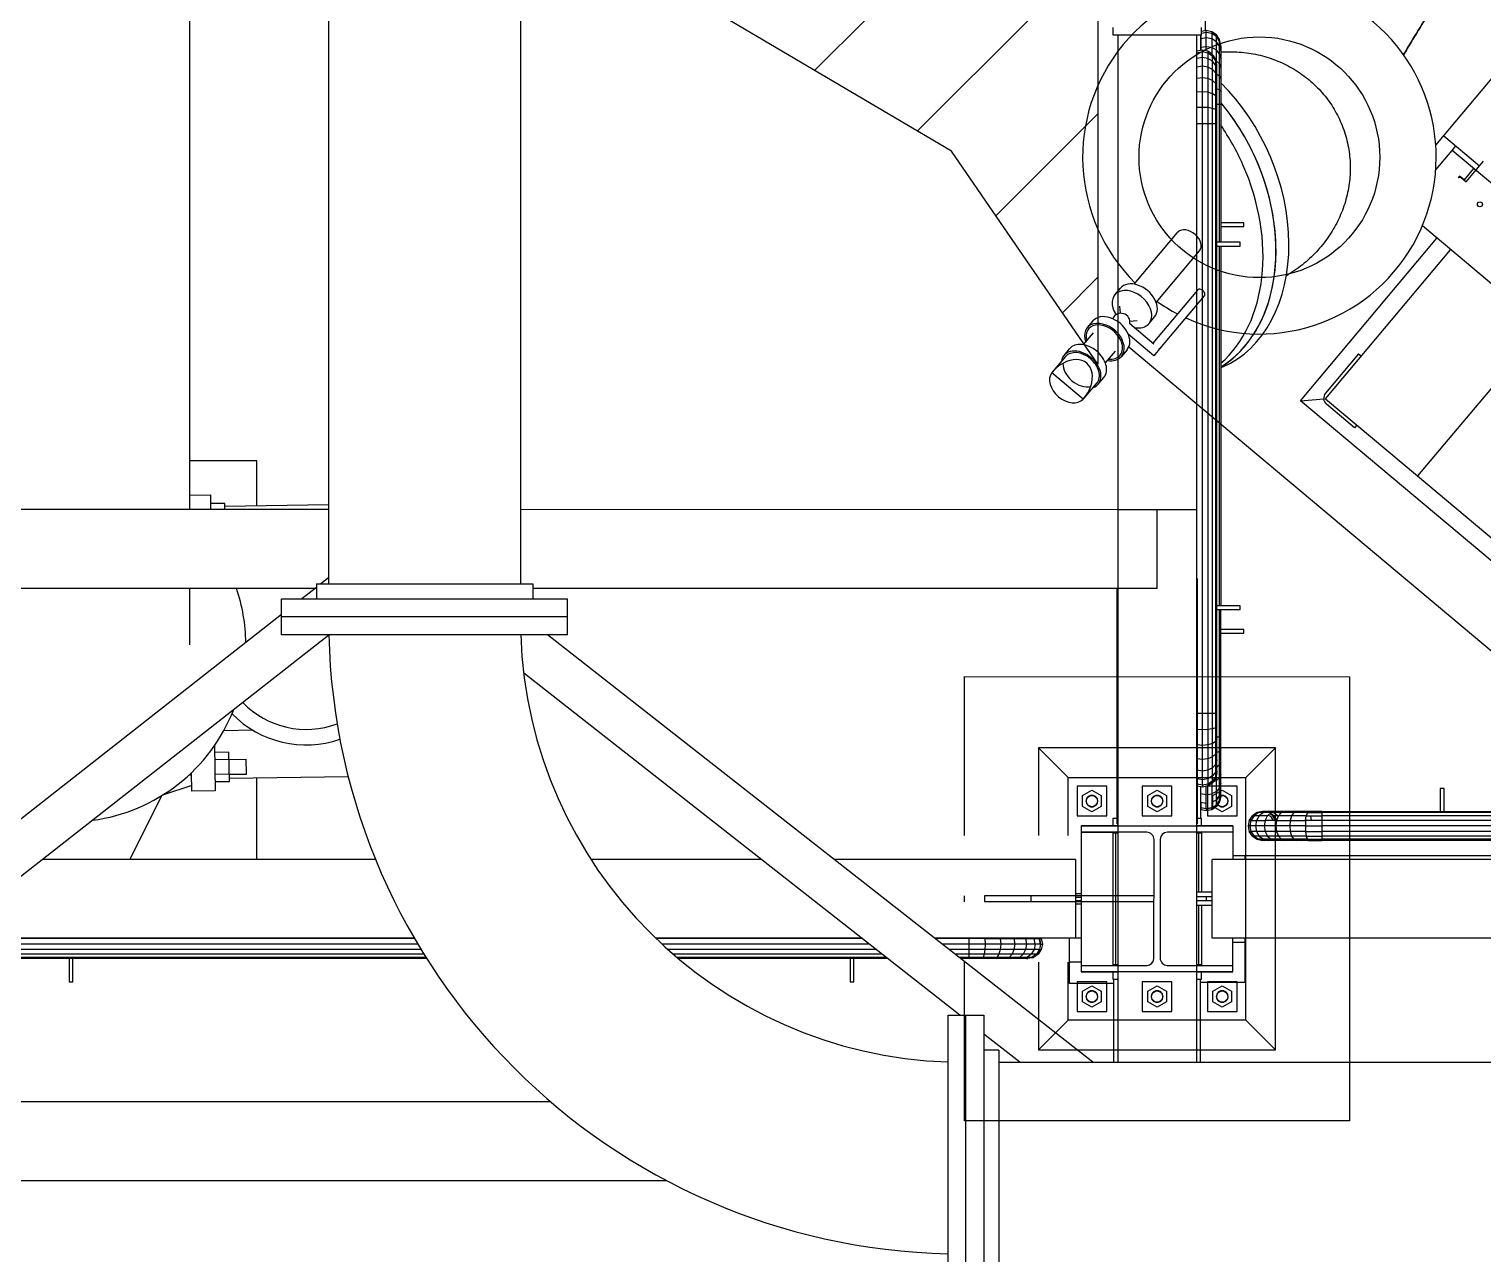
# Model space of a CAD drawing. Header units: metres. Extents: x 0 to 63075, y 0 to 44550.
# Drawn here: x 59316.9 to 59685.5, y 36766.6 to 37077.1 of the extents above; entities that cross this region are included whole.
import ezdxf

# ---------------------------------------------------------------- set-up
doc = ezdxf.new("R2010")
doc.units = ezdxf.units.M
doc.header["$LTSCALE"] = 75
for name, color, linetype in [('GSB', 7, 'Continuous'), ('ML6', 1, 'Continuous'), ('SL1', 8, 'Continuous')]:
    doc.layers.add(name, color=color, linetype=linetype)

# ---------------------------------------------------------------- blocks, each defined once
blk = doc.blocks.new('A$C6bae614f')
at = {"layer": 'SL1'}
h = blk.add_hatch(dxfattribs=at)
h.set_pattern_fill('_USER', color=256, scale=195, angle=44.9981, style=0, pattern_type=0)
h.set_pattern_definition([(44.99813, (326091.56, -18363.04), (-137.8813, 137.89033), [])])
h.paths.add_polyline_path([(410722.5, 21515.1), (410341.7, 21740.1), (410969.6, 21740), (410969.6, 21155.7)])
for p, q in [((409671.1, 23685.3), (409671, 20784.8)), ((409994.9, 23685.3), (409994.8, 20784.8)), ((411540.1, 21525.3), (412024.8, 22102.9)), ((409436.1, 21865.3), (409436.1, 20910.1)), ((411150.9, 21784.5), (411150.8, 21718.5)), ((410994.6, 21724), (410994.6, 21711.5)), ((411144.6, 21711.5), (411144.6, 21724)), ((410994.6, 21711.5), (411144.6, 21711.5)), ((411003.1, 21711.5), (411003.1, 19977.1)), ((411136.1, 21711.5), (411136.1, 19977.1)), ((411142.6, 21711.5), (411142.6, 21685.2)), ((411143.3, 21711.5), (411143.3, 21704.8)), ((411152.6, 21706.5), (411143.3, 21704.8)), ((411143.3, 21704.8), (411143.3, 21690.2)), ((411152.6, 21718.8), (411144.6, 21717.2)), ((411152.6, 21715.7), (411144.6, 21714.2)), ((411152.6, 21715.7), (411152.6, 21718.8)), ((411162, 21717), (411152.6, 21718.8)), ((411162, 21713.9), (411152.6, 21715.7)), ((411152.6, 21684.6), (411152.6, 21715.7)), ((411162, 21704.8), (411152.6, 21706.5)), ((411162, 21717), (411162, 21679.7)), ((411169.9, 21711.7), (411162, 21717)), ((411169.9, 21708.7), (411162, 21713.9)), ((411169.9, 21700.1), (411162, 21704.8)), ((411175.2, 21703.8), (411169.9, 21711.7)), ((411169.9, 21667.5), (411169.9, 21711.7)), ((411175.2, 21701), (411169.9, 21708.7)), ((411175.2, 21692.9), (411169.9, 21700.1)), ((411175.2, 21701), (411175.2, 21703.8)), ((411177, 21694.4), (411175.2, 21703.8)), ((411177, 21691.9), (411175.2, 21701)), ((411175.2, 21361.5), (411175.2, 21701)), ((411136.8, 21684.1), (411136.1, 21683.6)), ((411136.1, 21680.6), (411136.8, 21681)), ((411136.8, 21680.3), (411136.1, 21679.8)), ((411136.8, 21671.9), (411136.1, 21671.6)), ((411146.1, 21685.9), (411136.8, 21684.1)), ((411136.8, 20794), (411136.8, 21684.1)), ((411146.1, 21682.8), (411136.8, 21681)), ((411146.1, 21673.6), (411136.8, 21671.9)), ((411152.6, 21691.7), (411143.3, 21690.2)), ((411143.3, 21690.2), (411143.3, 21685.4)), ((411146.1, 20488.5), (411146.1, 21685.9)), ((411155.5, 21684.1), (411146.1, 21685.9)), ((411155.5, 21681), (411146.1, 21682.8)), ((411155.5, 21671.9), (411146.1, 21673.6)), ((411162, 21690.2), (411152.6, 21691.7)), ((411155.5, 21684.1), (411155.5, 20470.2)), ((411163.4, 21678.8), (411155.5, 21684.1)), ((411163.4, 21675.9), (411155.5, 21681)), ((411163.4, 21667.2), (411155.5, 21671.9)), ((411169.9, 21686.1), (411162, 21690.2)), ((411163.4, 21675.9), (411163.4, 21678.8)), ((411168.7, 21670.9), (411163.4, 21678.8)), ((411163.4, 20474.4), (411163.4, 21675.9)), ((411168.7, 21668.1), (411163.4, 21675.9)), ((411175.2, 21679.9), (411169.9, 21686.1)), ((411177, 21684.5), (411175.2, 21692.9)), ((411177, 21672.6), (411175.2, 21679.9)), ((411177, 21691.9), (411177, 21694.4)), ((411177, 21691.9), (411177, 21361.5)), ((411136.8, 21657.3), (411136.1, 21657)), ((411146.1, 21658.8), (411136.8, 21657.3)), ((411155.5, 21657.3), (411146.1, 21658.8)), ((411163.4, 21653.2), (411155.5, 21657.3)), ((411168.7, 21660.1), (411163.4, 21667.2)), ((411168.7, 21647), (411163.4, 21653.2)), ((411170.5, 21661.5), (411168.7, 21670.9)), ((411168.7, 21668.1), (411168.7, 21670.9)), ((411168.7, 20480.6), (411168.7, 21668.1)), ((411170.5, 21659), (411168.7, 21668.1)), ((411170.5, 21651.6), (411168.7, 21660.1)), ((411170.5, 21639.7), (411168.7, 21647)), ((411169.9, 21667.5), (411169.3, 21667.8)), ((411169.9, 21664.8), (411169.9, 21667.5)), ((411175.2, 21662.6), (411169.9, 21667.5)), ((411170.5, 21659), (411170.5, 21661.5)), ((411170.5, 20475.9), (411170.5, 21659)), ((411177, 21656.8), (411175.2, 21662.6)), ((411136.8, 21637.9), (411136.1, 21637.7)), ((411146.1, 21639.1), (411136.8, 21637.9)), ((411155.5, 21637.9), (411146.1, 21639.1)), ((411163.4, 21634.6), (411155.5, 21637.9)), ((411168.7, 21629.7), (411163.4, 21634.6)), ((411170.5, 21623.9), (411168.7, 21629.7)), ((411175.2, 21641.9), (411170.5, 21644.9)), ((411177, 21637.8), (411175.2, 21641.9)), ((411136.8, 21614.7), (411136.1, 21614.5)), ((411146.1, 21615.5), (411136.8, 21614.7)), ((411155.5, 21614.7), (411146.1, 21615.5)), ((411163.4, 21612.4), (411155.5, 21614.7)), ((411168.7, 21609), (411163.4, 21612.4)), ((411170.5, 21604.9), (411168.7, 21609)), ((411175.2, 21618.8), (411170.5, 21620.3)), ((411177, 21616.7), (411175.2, 21618.8)), ((411136.8, 21588.8), (411136.1, 21588.7)), ((411146.1, 21589.2), (411136.8, 21588.8)), ((411155.5, 21588.8), (411146.1, 21589.2)), ((411163.4, 21587.6), (411155.5, 21588.8)), ((411168.7, 21585.9), (411163.4, 21587.6)), ((411170.5, 21583.8), (411168.7, 21585.9)), ((411175.2, 21594.4), (411170.5, 21594.4)), ((411177, 21594.4), (411175.2, 21594.4)), ((411136.8, 21561.5), (411136.1, 21561.5)), ((411168.7, 21561.5), (411136.8, 21561.5)), ((411170.5, 21561.5), (411168.7, 21561.5)), ((411553.6, 21541.4), (411614.1, 21490.7)), ((411567.5, 21516.7), (411573.9, 21524.4)), ((411540.1, 21484.1), (411567.5, 21516.7)), ((411783.1, 21335.8), (411567.5, 21516.7)), ((411603.9, 21486.2), (411587.7, 21467)), ((411591.5, 21463.7), (411620.5, 21498.3)), ((411580.1, 21473.4), (411578.1, 21471)), ((411578.1, 21471), (411582.3, 21471.4)), ((411587.7, 21467), (411580.1, 21473.4)), ((411582.3, 21471.4), (411591.5, 21463.7)), ((411031.1, 21290.8), (411104.1, 21377.8)), ((411216.1, 21394.4), (411177, 21394.4)), ((411177, 21388.1), (411216.1, 21388.1)), ((411216.1, 21388.1), (411216.1, 21394.4)), ((411699.5, 21236.2), (411517.4, 21389.1)), ((411209.6, 21361.5), (411170.5, 21361.5)), ((411170.5, 21355.2), (411209.6, 21355.2)), ((411175.2, 20747.8), (411175.2, 21355.2)), ((411177, 21355.2), (411177, 20747.8)), ((411209.6, 21355.2), (411209.6, 21361.5)), ((411311.7, 21093.7), (411542.1, 21368.3)), ((411068.1, 21259.8), (411141.1, 21346.8)), ((411353.9, 21097.4), (411565.1, 21349)), ((410998.2, 21272.7), (411007.6, 21284)), ((411137.8, 21280.8), (411062.4, 21191)), ((411149.3, 21271.2), (411073.9, 21181.4)), ((411007.6, 21241.6), (411006.8, 21253.8)), ((411056, 21224.2), (411065.4, 21235.5)), ((410945.4, 21188.7), (410962.1, 21208.6)), ((410961.2, 21228.6), (410951.7, 21217.4)), ((411064.3, 21169.9), (411020.9, 21206.3)), ((411064.1, 21189.6), (411023.6, 21223.6)), ((411023.7, 21228.1), (411035.9, 21229.4)), ((411720.6, 21218.5), (411509.4, 20966.9)), ((410912.5, 21170.6), (410921.9, 21181.8)), ((411022, 21185.2), (412112.2, 20270.4)), ((411073.9, 21181.4), (411064.3, 21169.9)), ((411073.9, 21181.4), (411072.3, 21182.8)), ((410914.9, 21168.5), (410892.7, 21142)), ((410982.4, 21157.7), (410999.1, 21177.6)), ((411019, 21180.1), (411009.5, 21168.9)), ((411409.8, 21173.2), (411353.8, 21106.6)), ((411409.8, 21173.2), (411414.4, 21169.4)), ((410944.8, 21096.7), (410891.9, 21141.1)), ((410970.3, 21122.1), (410979.7, 21133.3)), ((411180.7, 21151), (411177, 21149.4)), ((410967.8, 21124.1), (410945.6, 21097.6)), ((411311.7, 21093.7), (411350.8, 21097.1)), ((412085.3, 20444.4), (411311.7, 21093.7)), ((411353.9, 21097.4), (411509.4, 20966.9)), ((411402.9, 21048.4), (411355.4, 21088.3)), ((411406.8, 21053), (411402.9, 21048.4)), ((409549.6, 20992.6), (409436.1, 20992.6)), ((409549.6, 20916.2), (409549.6, 20992.6)), ((411509.4, 20966.9), (411843, 20686.9)), ((409436.1, 20934.6), (409471.4, 20935.2)), ((409471.4, 20935.2), (409471.8, 20910.1)), ((409495.9, 20920.6), (409471.6, 20920.2)), ((409496, 20910.1), (409495.9, 20920.6)), ((409671, 20918.2), (409495.9, 20915.4)), ((409671, 20910.1), (406352.5, 20910.2)), ((411069.6, 20910), (409994.8, 20910.1)), ((411003.1, 20910.5), (411136.1, 20910.5)), ((411069.6, 20777), (411069.6, 20910)), ((409671, 20795), (409657.9, 20784.8)), ((411136.1, 20794), (411137.1, 20794)), ((411137.1, 20789.9), (411136.1, 20789.9)), ((411137.1, 20794), (411137.1, 20379.5)), ((409650.4, 20777.1), (406352.5, 20777.2)), ((409436.1, 20777.1), (409436.1, 20681.7)), ((409650.4, 20778.9), (409625.6, 20759.4)), ((409650.4, 20784.8), (410015.5, 20784.8)), ((409650.4, 20784.8), (409650.4, 20759.4)), ((410015.5, 20784.8), (410015.5, 20759.4)), ((411069.6, 20777), (410015.5, 20777.1)), ((411002.1, 20379.5), (411002.1, 20777)), ((409591.6, 20699), (409591.6, 20759.4)), ((409591.6, 20759.4), (410074.2, 20759.4)), ((410074.2, 20699), (410074.2, 20759.4)), ((411209.6, 20747.8), (411170.5, 20747.8)), ((411170.5, 20741.4), (411209.6, 20741.4)), ((411175.2, 20427.5), (411175.2, 20741.4)), ((411177, 20435.9), (411177, 20741.4)), ((411209.6, 20741.4), (411209.6, 20747.8)), ((409591.6, 20732.8), (408496.1, 19873.6)), ((410074.2, 20729.2), (409591.6, 20729.2)), ((409671.3, 20698.4), (408543.1, 19813.6)), ((410074.2, 20699), (409591.6, 20699)), ((410961.1, 19977.1), (410040.7, 20699)), ((411216.1, 20707.8), (411177, 20707.8)), ((411177, 20701.4), (411216.1, 20701.4)), ((411216.1, 20701.4), (411216.1, 20707.8)), ((410736.4, 20056.5), (410000.3, 20633.8)), ((410744.6, 20360.1), (410744.6, 20628.1)), ((410744.6, 20628.1), (411394.6, 20628)), ((411394.6, 20628), (411394.6, 19878)), ((411163.4, 20566), (411137.1, 20566)), ((411168.7, 20566), (411163.4, 20566)), ((411170.5, 20566), (411168.7, 20566)), ((411170.5, 20543.8), (411168.7, 20541.7)), ((409543.1, 20537.6), (409494, 20536.8)), ((411146.1, 20538.4), (411137.1, 20538.8)), ((411155.5, 20538.8), (411146.1, 20538.4)), ((411163.4, 20539.9), (411155.5, 20538.8)), ((411168.7, 20541.7), (411163.4, 20539.9)), ((411168.7, 20518.6), (411163.4, 20515.2)), ((411170.5, 20522.7), (411168.7, 20518.6)), ((411175.2, 20526), (411170.5, 20526)), ((411177, 20526), (411175.2, 20526)), ((409478.2, 20511.3), (409479.4, 20435.3)), ((409502.6, 20500.7), (409478.3, 20500.3)), ((409503.4, 20450.7), (409502.6, 20500.7)), ((411269.6, 20508), (410869.6, 20508)), ((410869.6, 20508), (410869.6, 20360)), ((410869.6, 20508), (410919.6, 20458)), ((411146.1, 20512.1), (411137.1, 20512.8)), ((411155.5, 20512.9), (411146.1, 20512.1)), ((411163.4, 20515.2), (411155.5, 20512.9)), ((411168.7, 20497.9), (411163.4, 20492.9)), ((411170.5, 20503.7), (411168.7, 20497.9)), ((411175.2, 20501.7), (411170.5, 20500.2)), ((411177, 20503.8), (411175.2, 20501.7)), ((411219.6, 20458), (411269.6, 20508)), ((411269.6, 19998), (411269.6, 20508)), ((409502.8, 20488.2), (409478.5, 20487.8)), ((409502.8, 20488.2), (409531.9, 20488.6)), ((409532.3, 20463.6), (409531.9, 20488.6)), ((411146.1, 20488.5), (411137.1, 20489.6)), ((411146.1, 20468.8), (411137.1, 20470.2)), ((411155.5, 20489.6), (411146.1, 20488.5)), ((411146.1, 20468.8), (411146.1, 20488.5)), ((411155.5, 20470.2), (411146.1, 20468.8)), ((411163.4, 20492.9), (411155.5, 20489.6)), ((411163.4, 20474.4), (411155.5, 20470.2)), ((411155.5, 20470.2), (411155.5, 20455.6)), ((411168.7, 20480.6), (411163.4, 20474.4)), ((411163.4, 20460.4), (411163.4, 20474.4)), ((411170.5, 20487.9), (411168.7, 20480.6)), ((411168.7, 20467.5), (411168.7, 20480.6)), ((411170.5, 20475.9), (411168.7, 20467.5)), ((411175.2, 20478.6), (411170.5, 20475.6)), ((411170.5, 20468.5), (411170.5, 20475.9)), ((411177, 20482.7), (411175.2, 20478.6)), ((409435.4, 20462.1), (409439.6, 20462.1)), ((409440.1, 20434.6), (409439.6, 20466.1)), ((409503.2, 20463.2), (409478.9, 20462.8)), ((409503.4, 20450.7), (409479.1, 20450.3)), ((409503.2, 20463.2), (409532.3, 20463.6)), ((409704.3, 20459.1), (409503.3, 20455.9)), ((409549.6, 20319.6), (409549.6, 20456.7)), ((410919.6, 20458), (411219.6, 20458)), ((410919.6, 20360), (410919.6, 20458)), ((411146.1, 20454), (411137.1, 20455.6)), ((411146.1, 20444.8), (411137.1, 20446.5)), ((411146.1, 20454), (411146.1, 20468.8)), ((411155.5, 20455.6), (411146.1, 20454)), ((411146.1, 20444.8), (411146.1, 20454)), ((411155.5, 20446.6), (411146.1, 20444.8)), ((411146.1, 20444.8), (411146.1, 20441.6)), ((411163.4, 20460.4), (411155.5, 20455.6)), ((411155.5, 20455.6), (411155.5, 20446.6)), ((411163.4, 20451.7), (411155.5, 20446.6)), ((411163.4, 20448.8), (411155.5, 20443.5)), ((411155.5, 20446.6), (411155.5, 20443.5)), ((411162, 20447.8), (411162, 20415.6)), ((411168.7, 20467.5), (411163.4, 20460.4)), ((411163.4, 20451.7), (411163.4, 20460.4)), ((411168.7, 20459.4), (411163.4, 20451.7)), ((411168.7, 20456.7), (411163.4, 20448.8)), ((411163.4, 20451.7), (411163.4, 20448.8)), ((411169.9, 20452.9), (411164.7, 20450.8)), ((411170.5, 20468.5), (411168.7, 20459.4)), ((411168.7, 20459.4), (411168.7, 20467.5)), ((411170.5, 20466), (411168.7, 20456.7)), ((411168.7, 20459.4), (411168.7, 20456.7)), ((411169.9, 20420.4), (411169.9, 20462.8)), ((411175.2, 20457.9), (411169.9, 20452.9)), ((411170.5, 20466), (411170.5, 20468.5)), ((411177, 20463.7), (411175.2, 20457.9)), ((411177, 20447.9), (411175.2, 20440.6)), ((411219.6, 20048), (411219.6, 20458)), ((409388.7, 20426.8), (409335.7, 20319.6)), ((409439.9, 20444.1), (409392, 20428.8)), ((409479.4, 20435.3), (409440.1, 20434.6)), ((410934.6, 20443), (410934.6, 20393)), ((410984.6, 20443), (410934.6, 20443)), ((410943.8, 20427.2), (410959.6, 20436.3)), ((410943.8, 20408.9), (410943.8, 20427.2)), ((410950.7, 20422.3), (410949.7, 20418)), ((410953.4, 20425.8), (410950.7, 20422.3)), ((410957.4, 20427.7), (410953.4, 20425.8)), ((410961.8, 20427.7), (410957.4, 20427.7)), ((410959.6, 20436.3), (410975.4, 20427.2)), ((410965.8, 20425.8), (410961.8, 20427.7)), ((410968.5, 20422.3), (410965.8, 20425.8)), ((410969.5, 20418), (410968.5, 20422.3)), ((410975.4, 20427.2), (410975.4, 20408.9)), ((410984.6, 20393), (410984.6, 20443)), ((411044.6, 20443), (411044.6, 20393)), ((411094.6, 20443), (411044.6, 20443)), ((411053.8, 20427.2), (411069.6, 20436.3)), ((411053.8, 20408.9), (411053.8, 20427.2)), ((411060.7, 20422.3), (411059.7, 20418)), ((411063.4, 20425.8), (411060.7, 20422.3)), ((411067.4, 20427.7), (411063.4, 20425.8)), ((411071.8, 20427.7), (411067.4, 20427.7)), ((411069.6, 20436.3), (411085.4, 20427.2)), ((411075.8, 20425.8), (411071.8, 20427.7)), ((411078.5, 20422.3), (411075.8, 20425.8)), ((411079.5, 20418), (411078.5, 20422.3)), ((411085.4, 20427.2), (411085.4, 20408.9)), ((411094.6, 20393), (411094.6, 20443)), ((411146.1, 20441.6), (411137.1, 20443.4)), ((411142.6, 20442.3), (411142.6, 20388.5)), ((411143.3, 20430.2), (411142.6, 20430.6)), ((411143.3, 20415.6), (411143.3, 20442.2)), ((411152.6, 20428.8), (411143.3, 20430.2)), ((411155.5, 20443.5), (411146.1, 20441.6)), ((411152.6, 20428.8), (411152.6, 20442.9)), ((411152.6, 20428.8), (411162, 20430.2)), ((411152.6, 20414), (411152.6, 20428.8)), ((411154.6, 20443), (411154.6, 20393)), ((411204.6, 20443), (411154.6, 20443)), ((411169.9, 20434.4), (411162, 20430.2)), ((411169.9, 20420.4), (411162, 20415.6)), ((411163.8, 20427.2), (411179.6, 20436.3)), ((411163.8, 20408.9), (411163.8, 20427.2)), ((411170.7, 20422.3), (411169.7, 20418)), ((411175.2, 20440.6), (411169.9, 20434.4)), ((411175.2, 20427.5), (411169.9, 20420.4)), ((411169.9, 20411.7), (411169.9, 20420.4)), ((411173.4, 20425.8), (411170.7, 20422.3)), ((411177.4, 20427.7), (411173.4, 20425.8)), ((411177, 20435.9), (411175.2, 20427.5)), ((411177, 20428.5), (411175.2, 20419.4)), ((411175.2, 20419.4), (411175.2, 20427.5)), ((411177, 20426), (411175.2, 20416.7)), ((411177, 20428.5), (411177, 20435.9)), ((411177, 20426), (411177, 20428.5)), ((411181.8, 20427.7), (411177.4, 20427.7)), ((411179.6, 20436.3), (411195.4, 20427.2)), ((411185.8, 20425.8), (411181.8, 20427.7)), ((411188.5, 20422.3), (411185.8, 20425.8)), ((411189.5, 20418), (411188.5, 20422.3)), ((411195.4, 20427.2), (411195.4, 20408.9)), ((411204.6, 20393), (411204.6, 20443)), ((411547.6, 20439.5), (411547.6, 20400.4)), ((411554, 20439.5), (411547.6, 20439.5)), ((411554, 20400.4), (411554, 20439.5)), ((410959.6, 20399.8), (410943.8, 20408.9)), ((410949.7, 20418), (410950.7, 20413.7)), ((410950.7, 20413.7), (410953.4, 20410.3)), ((410953.4, 20410.3), (410957.4, 20408.4)), ((410957.4, 20408.4), (410961.8, 20408.4)), ((410975.4, 20408.9), (410959.6, 20399.8)), ((410961.8, 20408.4), (410965.8, 20410.3)), ((410965.8, 20410.3), (410968.5, 20413.7)), ((410968.5, 20413.7), (410969.5, 20418)), ((411069.6, 20399.8), (411053.8, 20408.9)), ((411059.7, 20418), (411060.7, 20413.7)), ((411060.7, 20413.7), (411063.4, 20410.3)), ((411063.4, 20410.3), (411067.4, 20408.4)), ((411067.4, 20408.4), (411071.8, 20408.4)), ((411085.4, 20408.9), (411069.6, 20399.8)), ((411071.8, 20408.4), (411075.8, 20410.3)), ((411075.8, 20410.3), (411078.5, 20413.7)), ((411078.5, 20413.7), (411079.5, 20418)), ((411142.6, 20416), (411143.3, 20415.6)), ((411142.6, 20407.8), (411143.3, 20407.3)), ((411143.3, 20403.5), (411142.6, 20403.9)), ((411152.6, 20414), (411143.3, 20415.6)), ((411143.3, 20415.6), (411143.3, 20406.6)), ((411143.3, 20406.6), (411143.3, 20403.5)), ((411152.6, 20404.8), (411143.3, 20406.6)), ((411152.6, 20401.6), (411143.3, 20403.5)), ((411152.6, 20404.8), (411152.6, 20414)), ((411162, 20406.6), (411152.6, 20404.8)), ((411152.6, 20404.9), (411160.7, 20406.5)), ((411152.6, 20404.8), (411152.6, 20401.6)), ((411162, 20403.5), (411152.6, 20401.6)), ((411160.7, 20406.5), (411162, 20407.3)), ((411162, 20415.6), (411162, 20406.6)), ((411162, 20406.6), (411169.9, 20411.7)), ((411169.9, 20408.8), (411162, 20403.5)), ((411162, 20403.5), (411162, 20406.6)), ((411179.6, 20399.8), (411163.8, 20408.9)), ((411169.7, 20418), (411170.7, 20413.7)), ((411175.2, 20419.4), (411169.9, 20411.7)), ((411175.2, 20416.7), (411169.9, 20408.8)), ((411169.9, 20411.7), (411169.9, 20408.8)), ((411170.7, 20413.7), (411173.4, 20410.3)), ((411173.4, 20410.3), (411177.4, 20408.4)), ((411175.2, 20419.4), (411175.2, 20416.7)), ((411177.4, 20408.4), (411181.8, 20408.4)), ((411195.4, 20408.9), (411179.6, 20399.8)), ((411181.8, 20408.4), (411185.8, 20410.3)), ((411185.8, 20410.3), (411188.5, 20413.7)), ((411188.5, 20413.7), (411189.5, 20418)), ((411238.3, 20398.6), (411230.4, 20393.3)), ((411241, 20398.6), (411233.3, 20393.3)), ((411247.6, 20400.4), (411238.3, 20398.6)), ((411241, 20398.6), (411238.3, 20398.6)), ((411250.1, 20400.4), (411241, 20398.6)), ((411323.3, 20398.6), (411241, 20398.6)), ((411249.1, 20398.6), (411242, 20393.3)), ((411250.1, 20400.4), (411247.6, 20400.4)), ((411249.1, 20398.6), (411257.5, 20400.4)), ((411269.4, 20400.4), (411250.1, 20400.4)), ((411252.8, 20399.4), (411256.9, 20398.6)), ((411259.2, 20398.6), (411254, 20399.6)), ((411255.9, 20393.3), (411262.1, 20398.6)), ((411263.9, 20399), (411257.5, 20400.4)), ((411264.9, 20393.3), (411259.8, 20396.6)), ((411266.9, 20393.3), (411260.8, 20397.5)), ((411269.4, 20400.4), (411262.1, 20398.6)), ((411273.1, 20393.3), (411265.9, 20398.6)), ((411285.3, 20400.4), (411269.4, 20400.4)), ((411279.4, 20398.6), (411274.5, 20393.3)), ((411278.2, 20397.3), (411276.7, 20398.6)), ((411285.3, 20400.4), (411279.4, 20398.6)), ((411304.2, 20400.4), (411285.3, 20400.4)), ((411300.2, 20398.6), (411296.7, 20393.3)), ((411304.2, 20400.4), (411300.2, 20398.6)), ((411325.4, 20400.4), (411304.2, 20400.4)), ((411323.3, 20398.6), (411321.5, 20393.3)), ((411325.4, 20400.4), (411323.3, 20398.6)), ((411323.3, 20398.6), (411347.6, 20398.6)), ((411347.6, 20400.4), (411325.4, 20400.4)), ((411347.6, 20400.4), (417991.6, 20400.2)), ((411347.6, 20400.4), (411347.6, 20398.6)), ((417991.6, 20398.4), (411347.6, 20398.6)), ((411347.6, 20398.6), (411347.6, 20393.3)), ((410934.6, 20393), (410984.6, 20393)), ((410941.6, 20376), (411197.6, 20376)), ((411003.1, 20376), (410941.6, 20376)), ((410941.6, 20376), (410941.6, 20130)), ((410994.6, 20388.5), (410994.6, 20376)), ((411002.1, 20388.5), (410994.6, 20388.5)), ((411002.1, 20379.5), (411003.1, 20379.5)), ((411044.6, 20393), (411094.6, 20393)), ((411137.1, 20379.5), (411136.1, 20379.5)), ((411197.6, 20376), (411136.1, 20376)), ((411144.6, 20388.5), (411137.1, 20388.5)), ((411144.6, 20376), (411144.6, 20388.5)), ((411154.6, 20393), (411204.6, 20393)), ((411197.6, 20376), (411197.6, 20319.5)), ((411225.1, 20385.4), (411223.2, 20376)), ((411226.3, 20376), (411223.2, 20376)), ((411223.2, 20376), (411225.1, 20366.7)), ((411225.1, 20385.4), (411230.4, 20393.3)), ((411228.1, 20385.4), (411225.1, 20385.4)), ((411228.1, 20385.4), (411226.3, 20376)), ((411235.5, 20376), (411226.3, 20376)), ((411226.3, 20376), (411228.1, 20366.7)), ((411233.3, 20393.3), (411228.1, 20385.4)), ((411228.1, 20385.4), (411251.8, 20385.4)), ((411230.4, 20393.3), (411233.3, 20393.3)), ((411242, 20393.3), (411233.3, 20393.3)), ((411237.2, 20385.4), (411235.5, 20376)), ((411235.5, 20376), (411237.2, 20366.7)), ((411270, 20376), (411235.5, 20376)), ((411242, 20393.3), (411237.2, 20385.4)), ((411255.9, 20393.3), (411242, 20393.3)), ((411251.8, 20385.4), (411250.3, 20376)), ((411250.3, 20376), (411251.8, 20366.7)), ((411251.8, 20385.4), (411255.9, 20393.3)), ((411271.2, 20385.4), (411251.8, 20385.4)), ((411262.6, 20391), (411257.3, 20394.5)), ((411266.3, 20385.4), (411262.6, 20391)), ((411266.9, 20393.3), (411264.9, 20393.3)), ((411270.1, 20385.4), (411264.9, 20393.3)), ((411271.5, 20386.2), (411266.9, 20393.3)), ((411273.1, 20393.3), (411266.9, 20393.3)), ((411271.2, 20385.4), (411270, 20376)), ((411270, 20376), (411271.2, 20366.7)), ((411319.9, 20376), (411270, 20376)), ((411274.5, 20393.3), (411271.2, 20385.4)), ((411271.2, 20385.4), (411320.3, 20385.4)), ((411273.9, 20391.9), (411273.1, 20393.3)), ((411274.5, 20393.3), (411273.1, 20393.3)), ((411321.5, 20393.3), (411274.5, 20393.3)), ((411294.4, 20385.4), (411293.6, 20376)), ((411293.6, 20376), (411294.4, 20366.7)), ((411296.7, 20393.3), (411294.4, 20385.4)), ((411320.3, 20385.4), (411319.9, 20376)), ((411319.9, 20376), (411320.3, 20366.7)), ((411319.9, 20376), (411347.6, 20376)), ((411320.3, 20385.4), (411321.5, 20393.3)), ((411347.6, 20385.4), (411320.3, 20385.4)), ((411321.5, 20393.3), (411347.6, 20393.3)), ((411330.4, 20385.4), (411329.2, 20393.3)), ((411347.6, 20393.3), (411347.6, 20385.4)), ((417991.6, 20393.1), (411347.6, 20393.3)), ((411347.6, 20385.4), (411347.6, 20376)), ((416193, 20385.2), (411347.6, 20385.4)), ((416193, 20375.9), (411347.6, 20376)), ((411347.6, 20376), (411347.6, 20358.8)), ((411052.4, 20365.3), (410941.6, 20365.3)), ((410941.6, 20365.3), (411003.1, 20365.3)), ((411003.1, 20365.3), (410941.6, 20365.3)), ((410994.6, 20364.5), (410994.6, 20141.5)), ((410994.6, 20364.5), (411003.1, 20364.5)), ((410999.6, 20364.5), (410999.6, 20141.5)), ((411064.3, 20152.7), (411064.4, 20353.3)), ((411074.9, 20353.3), (411074.8, 20152.7)), ((411197.6, 20365.3), (411086.9, 20365.3)), ((411197.6, 20365.3), (411136.1, 20365.3)), ((411136.1, 20364.5), (411144.6, 20364.5)), ((411139.6, 20364.5), (411139.6, 20264.2)), ((411144.6, 20364.5), (411144.6, 20264.2)), ((411230.4, 20358.8), (411225.1, 20366.7)), ((411225.1, 20366.7), (411228.1, 20366.7)), ((411228.1, 20366.7), (411233.3, 20358.8)), ((411251.8, 20366.7), (411228.1, 20366.7)), ((411233.3, 20358.8), (411230.4, 20358.8)), ((411230.4, 20358.8), (411238.3, 20353.5)), ((411274.5, 20358.8), (411233.3, 20358.8)), ((411233.3, 20358.8), (411241, 20353.5)), ((411237.2, 20366.7), (411242, 20358.8)), ((411241, 20353.5), (411238.3, 20353.5)), ((411238.3, 20353.5), (411247.6, 20351.6)), ((411249.1, 20353.5), (411241, 20353.5)), ((411241, 20353.5), (411250.1, 20351.6)), ((411242, 20358.8), (411249.1, 20353.5)), ((411250.1, 20351.6), (411247.6, 20351.6)), ((411249.1, 20353.5), (411257.5, 20351.6)), ((411262.1, 20353.5), (411249.1, 20353.5)), ((411269.4, 20351.6), (411250.1, 20351.6)), ((411251.8, 20366.7), (411255.9, 20358.8)), ((411320.3, 20366.7), (411251.8, 20366.7)), ((411255.9, 20358.8), (411262.1, 20353.5)), ((411279.4, 20353.5), (411262.1, 20353.5)), ((411262.1, 20353.5), (411269.4, 20351.6)), ((411325.4, 20351.6), (411269.4, 20351.6)), ((411271.2, 20366.7), (411274.5, 20358.8)), ((411274.5, 20358.8), (411279.4, 20353.5)), ((411296.7, 20358.8), (411274.5, 20358.8)), ((411279.4, 20353.5), (411285.3, 20351.6)), ((411323.3, 20353.5), (411279.4, 20353.5)), ((411294.4, 20366.7), (411296.7, 20358.8)), ((411321.5, 20358.8), (411296.7, 20358.8)), ((411296.7, 20358.8), (411300.2, 20353.5)), ((411300.2, 20353.5), (411304.2, 20351.6)), ((411320.3, 20366.7), (411321.5, 20358.8)), ((411320.3, 20366.7), (411347.6, 20366.7)), ((411321.5, 20358.8), (411347.6, 20358.8)), ((411321.5, 20358.8), (411323.3, 20353.5)), ((411323.3, 20353.5), (411325.4, 20351.6)), ((411323.3, 20353.5), (411347.6, 20353.5)), ((411325.4, 20351.6), (411347.6, 20351.6)), ((416193, 20366.5), (411347.6, 20366.7)), ((411347.6, 20358.8), (411347.6, 20353.5)), ((416193, 20358.6), (411347.6, 20358.8)), ((411347.6, 20353.5), (411347.6, 20351.6)), ((415989.3, 20353.3), (411347.6, 20353.5)), ((415972.8, 20351.5), (411347.6, 20351.6)), ((411197.6, 20326), (415859.1, 20325.9)), ((411217.6, 20326), (411217.6, 20319.5)), ((409750.3, 20319.6), (409188.2, 20319.6)), ((410401, 20319.6), (410113.9, 20319.6)), ((410931.6, 20319.5), (410524.4, 20319.6)), ((410931.6, 20319.5), (410931.6, 20186.5)), ((418131.6, 20319.3), (411162.5, 20319.5)), ((411162.5, 20186.5), (411162.5, 20319.5)), ((410744.6, 20248.1), (410744.6, 20258.1)), ((411064.4, 20257.8), (410778.5, 20257.8)), ((410778.5, 20257.8), (410778.5, 20248.3)), ((410778.5, 20248.3), (411064.4, 20248.3)), ((410856.4, 20257.8), (410856.4, 20248.3)), ((410869.6, 20258), (410869.6, 20257.8)), ((410869.6, 20248.3), (410869.6, 20248)), ((410919.6, 20257.8), (410919.6, 20258)), ((410919.6, 20248), (410919.6, 20248.3)), ((410931.6, 20262.2), (410941.6, 20262.2)), ((410931.6, 20255.9), (410941.6, 20255.9)), ((410931.6, 20250.1), (410941.6, 20250.1)), ((411162.5, 20264.2), (411136.1, 20264.2)), ((411162.5, 20256.2), (411136.1, 20256.2)), ((411136.1, 20249.9), (411162.5, 20249.9)), ((411152.5, 20256.2), (411152.5, 20249.9)), ((410941.6, 20243.8), (410931.6, 20243.8)), ((411162.5, 20241.9), (411136.1, 20241.9)), ((411139.6, 20241.9), (411139.6, 20141.5)), ((411144.6, 20241.9), (411144.6, 20141.5)), ((409821.6, 20176.6), (409005.9, 20176.6)), ((409816.1, 20185.9), (409017.8, 20185.9)), ((409815.7, 20186.6), (409018.7, 20186.6)), ((410570.5, 20186.6), (410223.1, 20186.6)), ((410571.4, 20185.9), (410223.8, 20185.9)), ((410583.3, 20176.6), (410233.7, 20176.6)), ((410941.6, 20186.5), (410694, 20186.6)), ((410751.6, 20185.9), (410694.9, 20185.9)), ((410751.6, 20176.5), (410706.8, 20176.6)), ((410751.6, 20186.5), (410751.6, 20185.9)), ((410778.9, 20185.9), (410751.6, 20185.9)), ((410751.6, 20185.9), (410751.6, 20176.5)), ((410751.6, 20176.5), (410751.6, 20167.2)), ((410779.3, 20176.5), (410751.6, 20176.5)), ((410778.8, 20186.5), (410778.9, 20185.9)), ((410778.9, 20185.9), (410804.8, 20185.9)), ((410778.9, 20185.9), (410779.3, 20176.5)), ((410779.3, 20176.5), (410778.9, 20167.2)), ((410805.6, 20176.5), (410779.3, 20176.5)), ((410804.6, 20186.5), (410804.8, 20185.9)), ((410804.8, 20185.9), (410862, 20185.9)), ((410804.8, 20185.9), (410805.6, 20176.5)), ((410805.6, 20176.5), (410804.8, 20167.2)), ((410872.9, 20176.5), (410805.6, 20176.5)), ((410827.7, 20186.5), (410828, 20185.9)), ((410828, 20185.9), (410829.2, 20176.5)), ((410829.2, 20176.5), (410828, 20167.2)), ((410847.4, 20185.9), (410847.1, 20186.5)), ((410847.4, 20185.9), (410848.9, 20176.5)), ((410848.9, 20176.5), (410847.4, 20167.2)), ((410861.6, 20186.5), (410862, 20185.9)), ((410862, 20185.9), (410871.1, 20185.9)), ((410863.7, 20176.5), (410862, 20185.9)), ((410863.7, 20176.5), (410862, 20167.2)), ((410871.1, 20184.6), (410870.3, 20185.9)), ((410870.6, 20186.5), (410871.1, 20185.9)), ((410871.1, 20185.9), (410872.9, 20176.5)), ((410871.1, 20185.9), (410874.1, 20185.9)), ((410872.8, 20176.5), (410871.1, 20184.6)), ((410872.9, 20176.5), (410871.1, 20167.2)), ((410872.9, 20176.5), (410876, 20176.5)), ((410873.7, 20186.5), (410874.1, 20185.9)), ((410874.1, 20185.9), (410876, 20176.5)), ((410876, 20176.5), (410874.1, 20167.2)), ((410921.6, 20110), (410921.6, 20186.5)), ((418131.6, 20186.3), (411162.5, 20186.5)), ((411197.6, 20130), (411197.6, 20186.5)), ((411197.6, 20180), (411217.6, 20180)), ((411217.6, 20186.5), (411217.6, 20111.5)), ((409836.5, 20152.2), (408974.8, 20152.2)), ((409835.4, 20154), (408977.2, 20154.1)), ((409832.1, 20159.3), (408983.9, 20159.4)), ((409827.2, 20167.2), (408994, 20167.3)), ((409233, 20152.2), (409233, 20113.1)), ((409239.3, 20113.1), (409239.3, 20152.2)), ((410595.2, 20167.2), (410244, 20167.2)), ((410605.3, 20159.3), (410253, 20159.3)), ((410612, 20154), (410259.1, 20154)), ((410614.4, 20152.2), (410261.3, 20152.2)), ((410551.6, 20152.2), (410551.6, 20113.1)), ((410557.9, 20113.1), (410557.9, 20152.2)), ((410751.6, 20167.2), (410718.7, 20167.2)), ((410751.6, 20159.3), (410728.8, 20159.3)), ((410751.6, 20154), (410735.5, 20154)), ((410751.6, 20152.1), (410737.9, 20152.1)), ((410778.9, 20167.2), (410751.6, 20167.2)), ((410751.6, 20167.2), (410751.6, 20159.3)), ((410751.6, 20159.3), (410751.6, 20154)), ((410777.7, 20159.3), (410751.6, 20159.3)), ((410775.9, 20154), (410751.6, 20154)), ((410751.6, 20154), (410751.6, 20152.1)), ((410773.9, 20152.1), (410751.6, 20152.1)), ((410775.9, 20154), (410773.9, 20152.1)), ((410795, 20152.1), (410773.9, 20152.1)), ((410777.7, 20159.3), (410775.9, 20154)), ((410799, 20154), (410775.9, 20154)), ((410778.9, 20167.2), (410777.7, 20159.3)), ((410802.5, 20159.3), (410777.7, 20159.3)), ((410804.8, 20167.2), (410778.9, 20167.2)), ((410799, 20154), (410795, 20152.1)), ((410814, 20152.1), (410795, 20152.1)), ((410802.5, 20159.3), (410799, 20154)), ((410819.8, 20154), (410799, 20154)), ((410804.8, 20167.2), (410802.5, 20159.3)), ((410843.3, 20159.3), (410802.5, 20159.3)), ((410828, 20167.2), (410804.8, 20167.2)), ((410819.8, 20154), (410814, 20152.1)), ((410829.8, 20152.1), (410814, 20152.1)), ((410824.7, 20159.3), (410819.8, 20154)), ((410837.1, 20154), (410819.8, 20154)), ((410828, 20167.2), (410824.7, 20159.3)), ((410847.4, 20167.2), (410828, 20167.2)), ((410837.1, 20154), (410829.8, 20152.1)), ((410841.7, 20152.1), (410829.8, 20152.1)), ((410843.3, 20159.3), (410837.1, 20154)), ((410850.1, 20154), (410837.1, 20154)), ((410850.1, 20154), (410841.7, 20152.1)), ((410849.1, 20152.1), (410841.7, 20152.1)), ((410847.4, 20167.2), (410843.3, 20159.3)), ((410857.2, 20159.3), (410843.3, 20159.3)), ((410871.1, 20167.2), (410847.4, 20167.2)), ((410858.2, 20154), (410849.1, 20152.1)), ((410849.1, 20152.1), (410851.6, 20152.1)), ((410857.2, 20159.3), (410850.1, 20154)), ((410858.2, 20154), (410850.1, 20154)), ((410860.9, 20154), (410851.6, 20152.1)), ((410862, 20167.2), (410857.2, 20159.3)), ((410865.9, 20159.3), (410857.2, 20159.3)), ((410865.9, 20159.3), (410858.2, 20154)), ((410858.2, 20154), (410860.9, 20154)), ((410868.9, 20159.3), (410860.9, 20154)), ((410871.1, 20167.2), (410865.9, 20159.3)), ((410865.9, 20159.3), (410868.9, 20159.3)), ((410874.1, 20167.2), (410868.9, 20159.3)), ((410871.1, 20167.2), (410874.1, 20167.2)), ((410744.6, 19878.1), (410744.6, 20146.1)), ((410869.6, 20146), (410869.6, 19998)), ((410919.6, 20048), (410919.6, 20146)), ((410941.6, 20146), (410921.6, 20146)), ((410941.6, 20140.7), (411052.3, 20140.7)), ((410941.6, 20140.7), (411003.1, 20140.7)), ((411197.6, 20130), (410941.6, 20130)), ((410941.6, 20130), (411003.1, 20130)), ((411003.1, 20141.5), (410994.6, 20141.5)), ((410994.6, 20130), (410994.6, 20117.5)), ((411086.8, 20140.7), (411197.6, 20140.7)), ((411144.6, 20141.5), (411136.1, 20141.5)), ((411136.1, 20140.7), (411197.6, 20140.7)), ((411136.1, 20130), (411197.6, 20130)), ((411144.6, 20117.5), (411144.6, 20130)), ((409233, 20113.1), (409239.3, 20113.1)), ((410551.6, 20113.1), (410557.9, 20113.1)), ((410996.6, 20110), (410921.6, 20110)), ((410934.6, 20113), (410934.6, 20063)), ((410984.6, 20113), (410934.6, 20113)), ((410943.8, 20097.2), (410959.6, 20106.3)), ((410959.6, 20106.3), (410975.4, 20097.2)), ((410984.6, 20063), (410984.6, 20113)), ((410994.6, 20117.5), (411003.1, 20117.5)), ((410996.6, 19977.1), (410996.6, 20117.5)), ((411044.6, 20113), (411044.6, 20063)), ((411094.6, 20113), (411044.6, 20113)), ((411053.8, 20097.2), (411069.6, 20106.3)), ((411069.6, 20106.3), (411085.4, 20097.2)), ((411094.6, 20063), (411094.6, 20113)), ((411136.1, 20117.5), (411144.6, 20117.5)), ((411142.6, 19977.1), (411142.6, 20117.5)), ((411217.6, 20111.5), (411142.6, 20111.5)), ((411204.6, 20113), (411154.6, 20113)), ((411154.6, 20113), (411154.6, 20063)), ((411163.8, 20097.2), (411179.6, 20106.3)), ((411179.6, 20106.3), (411195.4, 20097.2)), ((411204.6, 20063), (411204.6, 20113)), ((410943.8, 20078.9), (410943.8, 20097.2)), ((410959.6, 20069.8), (410943.8, 20078.9)), ((410950.7, 20092.3), (410949.7, 20088)), ((410949.7, 20088), (410950.7, 20083.7)), ((410953.4, 20095.8), (410950.7, 20092.3)), ((410950.7, 20083.7), (410953.4, 20080.3)), ((410957.4, 20097.7), (410953.4, 20095.8)), ((410953.4, 20080.3), (410957.4, 20078.4)), ((410961.8, 20097.7), (410957.4, 20097.7)), ((410957.4, 20078.4), (410961.8, 20078.4)), ((410975.4, 20078.9), (410959.6, 20069.8)), ((410965.8, 20095.8), (410961.8, 20097.7)), ((410961.8, 20078.4), (410965.8, 20080.3)), ((410968.5, 20092.3), (410965.8, 20095.8)), ((410965.8, 20080.3), (410968.5, 20083.7)), ((410969.5, 20088), (410968.5, 20092.3)), ((410968.5, 20083.7), (410969.5, 20088)), ((410975.4, 20097.2), (410975.4, 20078.9)), ((411053.8, 20078.9), (411053.8, 20097.2)), ((411069.6, 20069.8), (411053.8, 20078.9)), ((411060.7, 20092.3), (411059.7, 20088)), ((411059.7, 20088), (411060.7, 20083.7)), ((411063.4, 20095.8), (411060.7, 20092.3)), ((411060.7, 20083.7), (411063.4, 20080.3)), ((411067.4, 20097.7), (411063.4, 20095.8)), ((411063.4, 20080.3), (411067.4, 20078.4)), ((411071.8, 20097.7), (411067.4, 20097.7)), ((411067.4, 20078.4), (411071.8, 20078.4)), ((411085.4, 20078.9), (411069.6, 20069.8)), ((411075.8, 20095.8), (411071.8, 20097.7)), ((411071.8, 20078.4), (411075.8, 20080.3)), ((411078.5, 20092.3), (411075.8, 20095.8)), ((411075.8, 20080.3), (411078.5, 20083.7)), ((411079.5, 20088), (411078.5, 20092.3)), ((411078.5, 20083.7), (411079.5, 20088)), ((411085.4, 20097.2), (411085.4, 20078.9)), ((411163.8, 20078.9), (411163.8, 20097.2)), ((411179.6, 20069.8), (411163.8, 20078.9)), ((411170.7, 20092.3), (411169.7, 20088)), ((411169.7, 20088), (411170.7, 20083.7)), ((411173.4, 20095.8), (411170.7, 20092.3)), ((411170.7, 20083.7), (411173.4, 20080.3)), ((411177.4, 20097.7), (411173.4, 20095.8)), ((411173.4, 20080.3), (411177.4, 20078.4)), ((411181.8, 20097.7), (411177.4, 20097.7)), ((411177.4, 20078.4), (411181.8, 20078.4)), ((411195.4, 20078.9), (411179.6, 20069.8)), ((411185.8, 20095.8), (411181.8, 20097.7)), ((411181.8, 20078.4), (411185.8, 20080.3)), ((411188.5, 20092.3), (411185.8, 20095.8)), ((411185.8, 20080.3), (411188.5, 20083.7)), ((411189.5, 20088), (411188.5, 20092.3)), ((411188.5, 20083.7), (411189.5, 20088)), ((411195.4, 20097.2), (411195.4, 20078.9)), ((410716.7, 19573.9), (410716.7, 20056.5)), ((410716.7, 20056.5), (410777.1, 20056.5)), ((410746.9, 19573.9), (410746.9, 20056.5)), ((410777.1, 20056.5), (410777.1, 19573.9)), ((410934.6, 20063), (410984.6, 20063)), ((411044.6, 20063), (411094.6, 20063)), ((411154.6, 20063), (411204.6, 20063)), ((410869.6, 19998), (410919.6, 20048)), ((411219.6, 20048), (410919.6, 20048)), ((411219.6, 20048), (411269.6, 19998)), ((410837.6, 19977.1), (410777.1, 20024.5)), ((410802.5, 19997.7), (410777.1, 19997.7)), ((410802.5, 19997.7), (410802.4, 19632.6)), ((410869.6, 19998), (411269.6, 19998)), ((410802.5, 19977.1), (412977.8, 19977)), ((410046.1, 19910.1), (406352.5, 19910.2)), ((411394.6, 19878), (410744.6, 19878.1)), ((410242, 19777.1), (406352.5, 19777.2))]:
    blk.add_line(p, q, dxfattribs=at)
blk.add_lwpolyline([(410722.5, 21515.1), (410341.7, 21740.1), (410969.6, 21740), (410969.6, 21155.7)], close=True, dxfattribs=at)
for centre, radius in [((411242.3, 21505), 203.2), ((411614.6, 21425.6), 4.19), ((410959.6, 20418), 9.5), ((411069.6, 20418), 9.5), ((411179.6, 20418), 9.5), ((410959.6, 20088), 9.5), ((411069.6, 20088), 9.5), ((411179.6, 20088), 9.5)]:
    blk.add_circle(centre, radius, dxfattribs=at)
for centre, radius, start, end in [((411242.3, 21505), 298.4, 245.3473, 225.3606), ((411242.3, 21505), 298.4, 234.6356, 242.3809), ((411008.6, 21226.4), 15.2, 349.4566, 156.704), ((411363.8, 21098.2), 13, 139.9981, 229.9981), ((409232.9, 20681.4), 298.4, 0.7965, 18.7089), ((410741.9, 20724.2), 1070.9, 181.3473, 268.6489), ((410741.9, 20724.2), 747.1, 181.9324, 268.0639), ((409232.9, 20681.4), 298.4, 277.5839, 338.6275), ((409632.9, 20687.8), 148.7, 224.0191, 290.7132), ((409632.9, 20687.8), 175, 224.418, 289.1139), ((411052.4, 20353.3), 12, 359.9961, 89.9981), ((411086.9, 20353.3), 12, 89.9981, 179.9961), ((411052.3, 20152.7), 12, 269.9981, 359.9961), ((411086.8, 20152.7), 12, 179.9961, 269.9981)]:
    blk.add_arc(centre, radius, start, end, dxfattribs=at)
for centre, major_axis, ratio, start_param, end_param in [((411059.5, 21423.8), (121.1, -272.8), 0.728486, 0, 2.064877), ((411037.6, 21414.1), (121.1, -272.8), 0.728486, 0.095009, 1.951671), ((411037.6, 21414.1), (-121.1, 272.8), 0.728486, 4.712389, 5.093263), ((411015.7, 21404.3), (-121.1, 272.8), 0.728486, 4.712389, 4.969427), ((411037.6, 21414.1), (121.1, -272.8), 0.728486, 0.095009, 1.570796), ((411015.7, 21404.3), (121.1, -272.8), 0.728486, 0.218846, 1.570796), ((411122.6, 21362.3), (-18.5, 15.5), 0.701407, 6.227548, 6.283185), ((411122.6, 21362.3), (-18.5, 15.5), 0.701407, 3.141593, 6.227548), ((411027.1, 21248.5), (28.9, -24.2), 0.701407, 6.283168, 10.597937), ((411036.5, 21259.7), (28.9, -24.2), 0.701407, 6.283168, 9.424778), ((411143.5, 21276), (-5.75, 4.82), 0.701407, 3.141575, 6.283185), ((410990.1, 21204.4), (-28.9, 24.2), 0.701407, 3.141575, 6.283185), ((410980.6, 21193.1), (-28.9, 24.2), 0.701407, 3.141575, 7.159834), ((410980.6, 21193.1), (-26.5, 22.2), 0.701407, 3.141575, 7.080641), ((411027.1, 21248.5), (28.9, -24.2), 0.701407, 5.348857, 6.283168), ((410950.8, 21157.6), (-28.9, 24.2), 0.701407, 4.712406, 6.283185), ((410919.1, 21119.8), (-31.7, -37.7), 0.701407, 1.546507, 4.736679), ((410941.4, 21146.3), (-28.9, 24.2), 0.701407, 4.712406, 6.696424), ((410941.4, 21146.3), (-26.5, 22.2), 0.701407, 0.489921, 2.651672), ((410941.4, 21146.3), (26.5, -22.2), 0.701407, 3.631514, 5.793264), ((410941.4, 21146.3), (-26.5, 22.2), 0.701407, 4.712406, 6.283185), ((410941.4, 21146.3), (26.5, -22.2), 0.701407, 0, 1.570814), ((410941.4, 21146.3), (28.9, -24.2), 0.701407, 5.869946, 7.853999), ((410950.8, 21157.6), (28.9, -24.2), 0.701407, 0, 1.570814), ((410980.6, 21193.1), (28.9, -24.2), 0.701407, 5.406537, 6.283168), ((410980.6, 21193.1), (26.5, -22.2), 0.701407, 5.485729, 6.283168), ((410918.7, 21119.4), (26.5, -22.2), 0.701407, 3.165882, 6.258896)]:
    blk.add_ellipse(centre, major_axis=major_axis, ratio=ratio, start_param=start_param, end_param=end_param, dxfattribs=at)
for points, knots in [([(411586.5, 21837.6), (411581.9, 21830.9), (411577.4, 21824.2), (411572.9, 21817.5), (411564.3, 21804.6), (411555.8, 21791.6), (411547.5, 21778.6), (411539, 21765.3), (411530.8, 21752.1), (411522.6, 21738.9), (411514.4, 21725.6), (411506.3, 21712.4), (411498.4, 21699.4), (411494.1, 21692.2), (411489.8, 21685), (411485.6, 21678)], [423.849807, 423.849807, 423.849807, 423.849807, 448.222247, 448.222247, 448.222247, 494.836165, 494.836165, 494.836165, 542.458363, 542.458363, 542.458363, 590.665131, 590.665131, 590.665131, 617.298055, 617.298055, 617.298055, 617.298055]), ([(411485.6, 21678), (411489.8, 21685), (411494.1, 21692.2), (411498.4, 21699.4), (411506.3, 21712.4), (411514.4, 21725.6), (411522.6, 21738.9), (411530.8, 21752.1), (411539, 21765.3), (411547.5, 21778.6), (411555.8, 21791.6), (411564.3, 21804.6), (411572.9, 21817.5), (411577.4, 21824.2), (411581.9, 21830.9), (411586.5, 21837.6)], [-617.298055, -617.298055, -617.298055, -617.298055, -590.665131, -590.665131, -590.665131, -542.458363, -542.458363, -542.458363, -494.836165, -494.836165, -494.836165, -448.222247, -448.222247, -448.222247, -423.849807, -423.849807, -423.849807, -423.849807]), ([(411177, 21682.8), (411182.1, 21683.2), (411187.3, 21683.4), (411192.5, 21683.3), (411203, 21683.3), (411213.6, 21682.5), (411224.3, 21681), (411234.6, 21679.4), (411244.9, 21677.1), (411255, 21674), (411264.9, 21671), (411274.7, 21667.2), (411284.1, 21662.7), (411293.4, 21658.3), (411302.4, 21653.1), (411310.9, 21647.2), (411319.4, 21641.4), (411327.4, 21635), (411334.9, 21627.9), (411342.3, 21620.9), (411349.2, 21613.3), (411355.4, 21605.2), (411361.7, 21597.1), (411367.3, 21588.6), (411372.1, 21579.6), (411377, 21570.6), (411381.2, 21561.3), (411384.6, 21551.6), (411388, 21541.9), (411390.7, 21531.9), (411392.5, 21521.8), (411394.3, 21511.7), (411395.4, 21501.5), (411395.6, 21491.3), (411395.8, 21481), (411395.2, 21470.7), (411393.9, 21460.6), (411392.5, 21450.3), (411390.3, 21440.2), (411387.4, 21430.3), (411384.4, 21420.2), (411380.7, 21410.5), (411376.3, 21401.1), (411371.8, 21391.5), (411366.6, 21382.3), (411360.8, 21373.6), (411354.8, 21364.7), (411348.3, 21356.2), (411341.2, 21348.4), (411334, 21340.3), (411326.2, 21332.9), (411318, 21326.1), (411309.5, 21319), (411300.7, 21312.6), (411291.6, 21307), (411290.4, 21306.2), (411289.1, 21305.5), (411287.9, 21304.7)], [0.0668676, 0.0668676, 0.0668676, 0.0668676, 0.0788717, 0.0788717, 0.0788717, 0.1032847, 0.1032847, 0.1032847, 0.1269786, 0.1269786, 0.1269786, 0.150075, 0.150075, 0.150075, 0.1726961, 0.1726961, 0.1726961, 0.1949635, 0.1949635, 0.1949635, 0.2169959, 0.2169959, 0.2169959, 0.2389108, 0.2389108, 0.2389108, 0.260811, 0.260811, 0.260811, 0.2828945, 0.2828945, 0.2828945, 0.304978, 0.304978, 0.304978, 0.3272483, 0.3272483, 0.3272483, 0.3498735, 0.3498735, 0.3498735, 0.3729752, 0.3729752, 0.3729752, 0.3966756, 0.3966756, 0.3966756, 0.4210964, 0.4210964, 0.4210964, 0.4463669, 0.4463669, 0.4463669, 0.4726235, 0.4726235, 0.4726235, 0.4761618, 0.4761618, 0.4761618, 0.4761618])]:
    blk.add_open_spline(points, degree=3, knots=knots, dxfattribs=at)
blk = doc.blocks.new('zw$15D4')
at = {"layer": 'ML6', "xscale": 0.2502808837766805, "yscale": 0.2502808837766805, "zscale": 0.2502808837766805}
blk.add_blockref('A$C6bae614f', (-85544.74, -3177.34), dxfattribs=at)

msp = doc.modelspace()

# ---------------------------------------------------------------- block references
at = {"layer": 'GSB', "xscale": 0.6000000000000068, "yscale": 0.6000000000000068, "zscale": 0.6000000000000068}
msp.add_blockref('zw$15D4', (49200, 35721.63), dxfattribs=at)

doc.saveas('drawing.dxf')
